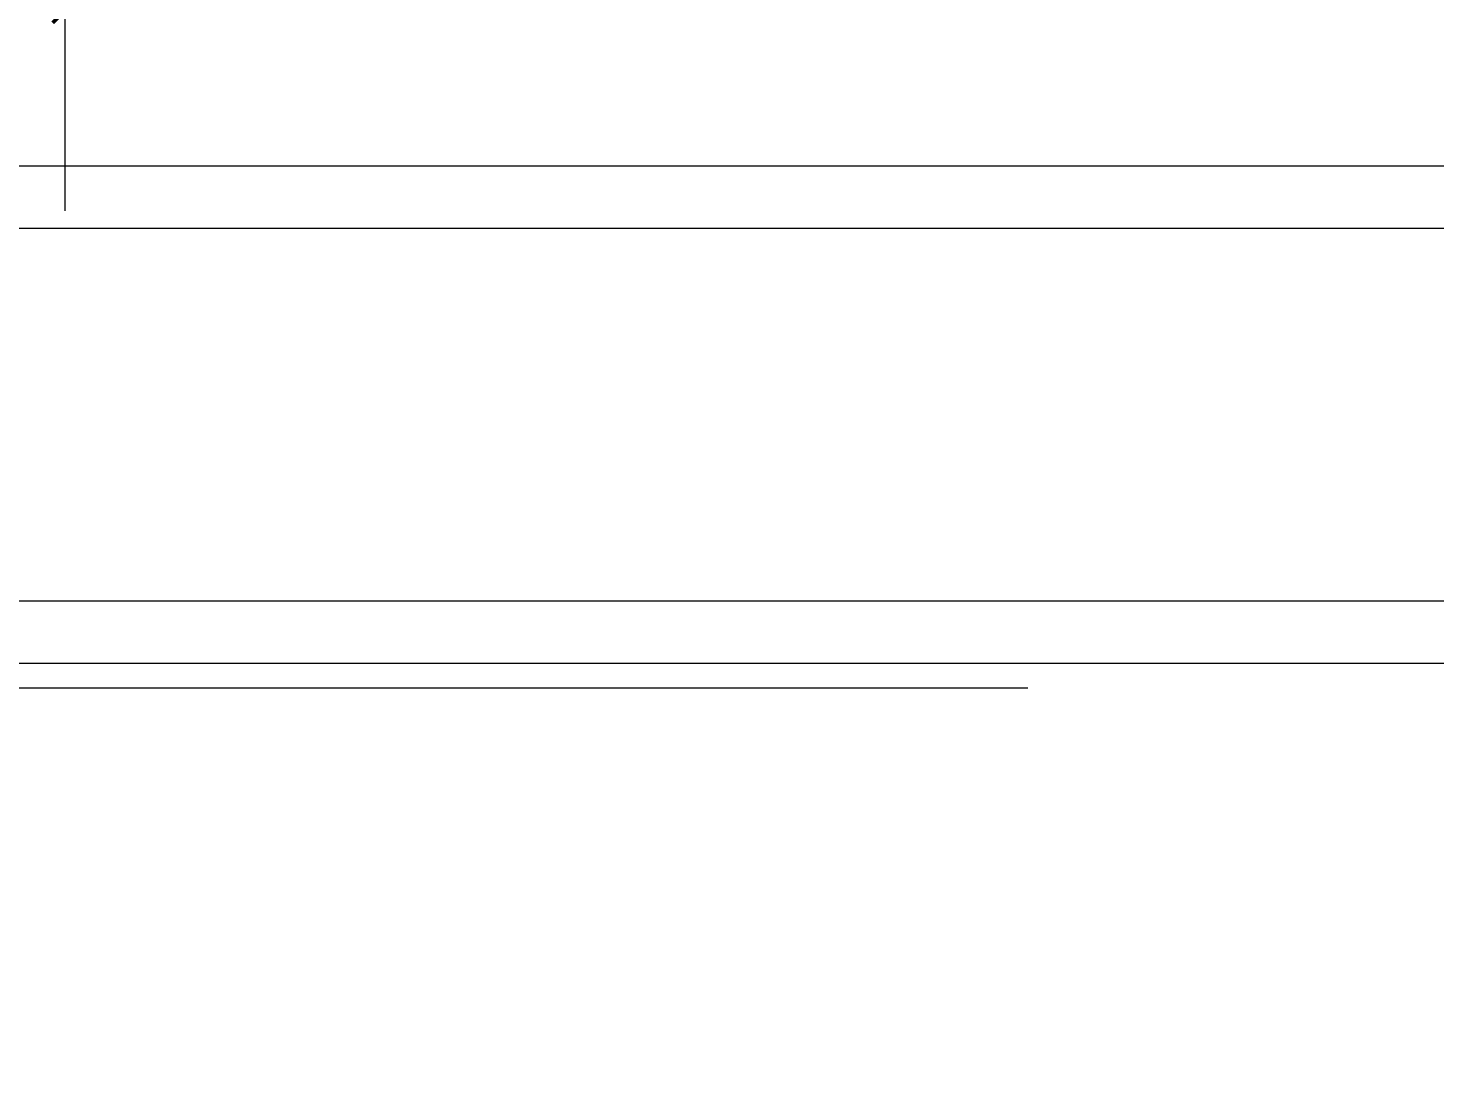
# Model space of a CAD drawing. Header units: millimetres. Extents: x -69292 to 68568, y 17750 to 120236.
# Drawn here: x 22731 to 23862, y 21932 to 22780 of the extents above; entities that cross this region are included whole.
import ezdxf

# ---------------------------------------------------------------- set-up
doc = ezdxf.new("R2010")
doc.units = ezdxf.units.MM
doc.header["$PDMODE"] = 3
doc.layers.get('0').update_dxf_attribs({"lineweight": 5})
doc.layers.get('Defpoints').update_dxf_attribs({"lineweight": 0})
doc.layers.add('k_ Размеры', color=7, linetype='Continuous', lineweight=15)
doc.styles.add('STEP PR', font='isocpeui.ttf')
doc.dimstyles.new('SPDS', dxfattribs={"dimscale": 10, "dimtxt": 2.5, "dimasz": 2, "dimexe": 1.25, "dimexo": 0.625, "dimtad": 1, "dimdec": 0, "dimrnd": 0.001, "dimtxsty": 'STEP PR', "dimblk": 'ARCHTICK', "dimcen": 2.5, "dimdle": 2, "dimclrd": 256, "dimclre": 256, "dimclrt": 7, "dimadec": 0, "dimazin": 2, "dimtfac": 0.75, "dimtdec": 0, "dimtmove": 1, "dimatfit": 3, "dimfxl": 1, "dimtolj": 1, "dimarcsym": 1})

# ---------------------------------------------------------------- blocks, each defined once
blk = doc.blocks.new('_ArchTick')
at = {"color": 0, "linetype": 'ByBlock', "const_width": 0.15}
blk.add_lwpolyline([(-0.5, -0.5), (0.5, 0.5)], dxfattribs=at)
blk = doc.blocks.new('*D458')
at = {"layer": 'Defpoints', "color": 0, "transparency": 16777216}
for p in [(17041.7, 26466.3), (18435.7, 26466.3), (18435.7, 26066.3)]:
    blk.add_point(p, dxfattribs=at)
at = {"layer": 'k_ Размеры', "lineweight": -2, "transparency": 16777216}
for p, q in [((17041.7, 26046.3), (17041.7, 26486.3)), ((18429.4, 26466.3), (17029.2, 26466.3)), ((18429.4, 26066.3), (17029.2, 26066.3))]:
    blk.add_line(p, q, dxfattribs=at)
at = {"layer": 'k_ Размеры', "lineweight": -2, "transparency": 16777216, "xscale": 20, "yscale": 20, "zscale": 20}
for p, rotation in [((17041.7, 26466.3), 90), ((17041.7, 26066.3), 270)]:
    blk.add_blockref('_ArchTick', p, dxfattribs=dict(at, rotation=rotation))
at = {"layer": 'k_ Размеры', "color": 7, "transparency": 16777216, "insert": (17022.9, 26266.3), "char_height": 25, "attachment_point": 5, "rotation": 90, "style": 'STEP PR'}
blk.add_mtext('\\A1;400', dxfattribs=at)
blk = doc.blocks.new('*D459')
at = {"layer": 'Defpoints', "color": 0, "transparency": 16777216}
for p in [(17103.2, 26116.3), (18435.7, 26116.3), (18435.7, 26066.3)]:
    blk.add_point(p, dxfattribs=at)
at = {"layer": 'k_ Размеры', "lineweight": -2, "transparency": 16777216}
for p, q in [((17103.2, 26209.7), (17103.2, 26116.3)), ((17103.2, 26046.3), (17103.2, 26136.3)), ((18429.4, 26116.3), (17090.7, 26116.3)), ((18429.4, 26066.3), (17090.7, 26066.3))]:
    blk.add_line(p, q, dxfattribs=at)
at = {"layer": 'k_ Размеры', "lineweight": -2, "transparency": 16777216, "xscale": 20, "yscale": 20, "zscale": 20}
for p, rotation in [((17103.2, 26116.3), 90), ((17103.2, 26066.3), 270)]:
    blk.add_blockref('_ArchTick', p, dxfattribs=dict(at, rotation=rotation))
at = {"layer": 'k_ Размеры', "color": 7, "transparency": 16777216, "insert": (17084.5, 26185.9), "char_height": 25, "attachment_point": 5, "rotation": 90, "style": 'STEP PR'}
blk.add_mtext('\\A1;50', dxfattribs=at)
blk = doc.blocks.new('*D460')
at = {"layer": 'Defpoints', "color": 0, "transparency": 16777216}
for p in [(18435.7, 26466.3), (17115.7, 26416.3), (18435.7, 26416.3)]:
    blk.add_point(p, dxfattribs=at)
at = {"layer": 'k_ Размеры', "lineweight": -2, "transparency": 16777216}
for p, q in [((17115.7, 26486.3), (17115.7, 26396.3)), ((18429.4, 26466.3), (17103.2, 26466.3)), ((18429.4, 26416.3), (17103.2, 26416.3))]:
    blk.add_line(p, q, dxfattribs=at)
at = {"layer": 'k_ Размеры', "lineweight": -2, "transparency": 16777216, "xscale": 20, "yscale": 20, "zscale": 20}
for p, rotation in [((17115.7, 26466.3), 90), ((17115.7, 26416.3), 270)]:
    blk.add_blockref('_ArchTick', p, dxfattribs=dict(at, rotation=rotation))
at = {"layer": 'k_ Размеры', "color": 7, "transparency": 16777216, "insert": (17097, 26441.3), "char_height": 25, "attachment_point": 5, "rotation": 90, "style": 'STEP PR'}
blk.add_mtext('\\A1;50', dxfattribs=at)
blk = doc.blocks.new('*D461')
at = {"layer": 'Defpoints', "color": 0, "transparency": 16777216}
for p in [(18435.7, 26066.3), (17103.2, 26046.3), (18063.2, 26046.3)]:
    blk.add_point(p, dxfattribs=at)
at = {"layer": 'k_ Размеры', "lineweight": -2, "transparency": 16777216}
for p, q in [((17103.2, 26086.3), (17103.2, 26026.3)), ((18429.4, 26066.3), (17090.7, 26066.3)), ((18057, 26046.3), (17090.7, 26046.3)), ((17103.2, 25973.7), (17103.2, 26046.3))]:
    blk.add_line(p, q, dxfattribs=at)
at = {"layer": 'k_ Размеры', "lineweight": -2, "transparency": 16777216, "xscale": 20, "yscale": 20, "zscale": 20}
for p, rotation in [((17103.2, 26066.3), 90), ((17103.2, 26046.3), 270)]:
    blk.add_blockref('_ArchTick', p, dxfattribs=dict(at, rotation=rotation))
at = {"layer": 'k_ Размеры', "color": 7, "transparency": 16777216, "insert": (17084.5, 25997.4), "char_height": 25, "attachment_point": 5, "rotation": 90, "style": 'STEP PR'}
blk.add_mtext('\\A1;20', dxfattribs=at)
blk = doc.blocks.new('*D462')
at = {"layer": 'Defpoints', "color": 0, "transparency": 16777216}
for p in [(17282.9, 26591.7), (18483.2, 26466.3), (17282.9, 26424.3)]:
    blk.add_point(p, dxfattribs=at)
at = {"layer": 'k_ Размеры', "lineweight": -2, "transparency": 16777216}
for p, q in [((17282.9, 26430.5), (17282.9, 26604.2)), ((18483.2, 26472.5), (18483.2, 26604.2)), ((18503.2, 26591.7), (17262.9, 26591.7))]:
    blk.add_line(p, q, dxfattribs=at)
at = {"layer": 'k_ Размеры', "lineweight": -2, "transparency": 16777216, "xscale": 20, "yscale": 20, "zscale": 20, "rotation": 180}
blk.add_blockref('_ArchTick', (17282.9, 26591.7), dxfattribs=at)
at = {"layer": 'k_ Размеры', "lineweight": -2, "transparency": 16777216, "xscale": 20, "yscale": 20, "zscale": 20}
blk.add_blockref('_ArchTick', (18483.2, 26591.7), dxfattribs=at)
at = {"layer": 'k_ Размеры', "color": 7, "transparency": 16777216, "insert": (17883.1, 26610.5), "char_height": 25, "attachment_point": 5, "style": 'STEP PR'}
blk.add_mtext('\\A1;1200', dxfattribs=at)
blk = doc.blocks.new('A$C480B0747')
at = {"layer": 'k_ Размеры'}
dim = blk.add_linear_dim(base=(1954.2, 63.7), p1=(3154.5, -61.7), p2=(1954.2, -103.7), dimstyle='SPDS', dxfattribs=at)
dim.commit()
dim.dimension.update_dxf_attribs({"geometry": '*D462', "text_midpoint": (2554.4, 82.5), "insert": (-15328.7, -26528)})
dim = blk.add_linear_dim(base=(1713, -61.7), p1=(3107, -461.7), p2=(3107, -61.7), angle=90, dimstyle='SPDS', dxfattribs=at)
dim.commit()
dim.dimension.update_dxf_attribs({"geometry": '*D458', "text_midpoint": (1694.2, -261.7), "insert": (-15328.7, -26528)})
dim = blk.add_linear_dim(base=(1787, -111.7), p1=(3107, -61.7), p2=(3107, -111.7), angle=90, dimstyle='SPDS', override={"dimscale": 10}, dxfattribs=at)
dim.commit()
dim.dimension.update_dxf_attribs({"geometry": '*D460', "text_midpoint": (1768.3, -86.7), "insert": (-15328.7, -26528)})
for base, p2, picture, middle in [((1774.5, -411.7), (3107, -411.7), '*D459', (1787.8, -342.1)), ((1774.5, -481.7), (2734.5, -481.7), '*D461', (1770.1, -530.6))]:
    dim = blk.add_linear_dim(base=base, p1=(3107, -461.7), p2=p2, angle=90, dimstyle='SPDS', dxfattribs=at)
    dim.commit()
    dim.dimension.update_dxf_attribs({"geometry": picture, "text_midpoint": middle, "dimtype": 128, "insert": (-15328.7, -26528)})

msp = doc.modelspace()

# ---------------------------------------------------------------- block references
at = {"layer": 'Defpoints'}
msp.add_blockref('A$C480B0747', (20806.3, 22730.7), dxfattribs=at)

doc.saveas('drawing.dxf')
